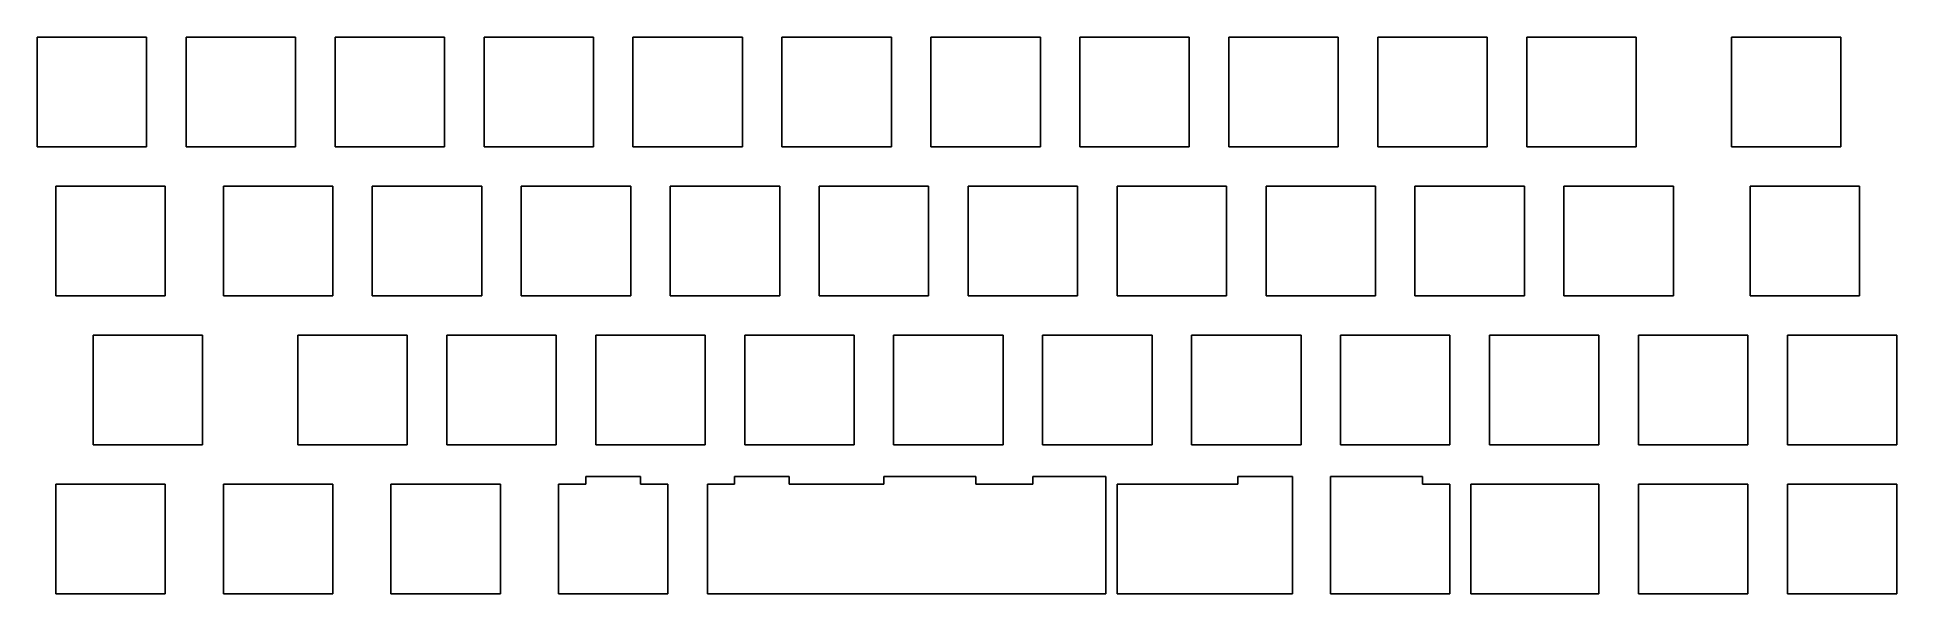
# Model space of a CAD drawing. Header units: millimetres. Extents: x 3 to 240, y -74 to -3.
import ezdxf

# ---------------------------------------------------------------- set-up
doc = ezdxf.new("R2010")
doc.units = ezdxf.units.MM

msp = doc.modelspace()

# ---------------------------------------------------------------- linework, layer by layer
for p, q in [((16.525, -2.525), (2.525, -2.525)), ((2.525, -2.525), (2.525, -16.525)), ((16.525, -16.525), (16.525, -2.525)), ((35.575, -2.525), (21.575, -2.525)), ((21.575, -2.525), (21.575, -16.525)), ((35.575, -16.525), (35.575, -2.525)), ((54.625, -2.525), (40.625, -2.525)), ((40.625, -2.525), (40.625, -16.525)), ((54.625, -16.525), (54.625, -2.525)), ((73.675, -2.525), (59.675, -2.525)), ((59.675, -2.525), (59.675, -16.525)), ((73.675, -16.525), (73.675, -2.525)), ((92.725, -2.525), (78.725, -2.525)), ((78.725, -2.525), (78.725, -16.525)), ((92.725, -16.525), (92.725, -2.525)), ((111.775, -2.525), (97.775, -2.525)), ((97.775, -2.525), (97.775, -16.525)), ((111.775, -16.525), (111.775, -2.525)), ((130.825, -2.525), (116.825, -2.525)), ((116.825, -2.525), (116.825, -16.525)), ((130.825, -16.525), (130.825, -2.525)), ((149.875, -2.525), (135.875, -2.525)), ((135.875, -2.525), (135.875, -16.525)), ((149.875, -16.525), (149.875, -2.525)), ((168.925, -2.525), (154.925, -2.525)), ((154.925, -2.525), (154.925, -16.525)), ((168.925, -16.525), (168.925, -2.525)), ((187.975, -2.525), (173.975, -2.525)), ((173.975, -2.525), (173.975, -16.525)), ((187.975, -16.525), (187.975, -2.525)), ((207.025, -2.525), (193.025, -2.525)), ((193.025, -2.525), (193.025, -16.525)), ((207.025, -16.525), (207.025, -2.525)), ((233.21875, -2.525), (219.21875, -2.525)), ((219.21875, -2.525), (219.21875, -16.525)), ((233.21875, -16.525), (233.21875, -2.525)), ((2.525, -16.525), (16.525, -16.525)), ((21.575, -16.525), (35.575, -16.525)), ((40.625, -16.525), (54.625, -16.525)), ((59.675, -16.525), (73.675, -16.525)), ((78.725, -16.525), (92.725, -16.525)), ((97.775, -16.525), (111.775, -16.525)), ((116.825, -16.525), (130.825, -16.525)), ((135.875, -16.525), (149.875, -16.525)), ((154.925, -16.525), (168.925, -16.525)), ((173.975, -16.525), (187.975, -16.525)), ((193.025, -16.525), (207.025, -16.525)), ((219.21875, -16.525), (233.21875, -16.525)), ((18.90625, -21.575), (4.90625, -21.575)), ((4.90625, -21.575), (4.90625, -35.575)), ((18.90625, -35.575), (18.90625, -21.575)), ((40.3375, -21.575), (26.3375, -21.575)), ((26.3375, -21.575), (26.3375, -35.575)), ((40.3375, -35.575), (40.3375, -21.575)), ((59.3875, -21.575), (45.3875, -21.575)), ((45.3875, -21.575), (45.3875, -35.575)), ((59.3875, -35.575), (59.3875, -21.575)), ((78.4375, -21.575), (64.4375, -21.575)), ((64.4375, -21.575), (64.4375, -35.575)), ((78.4375, -35.575), (78.4375, -21.575)), ((97.4875, -21.575), (83.4875, -21.575)), ((83.4875, -21.575), (83.4875, -35.575)), ((97.4875, -35.575), (97.4875, -21.575)), ((116.5375, -21.575), (102.5375, -21.575)), ((102.5375, -21.575), (102.5375, -35.575)), ((116.5375, -35.575), (116.5375, -21.575)), ((135.5875, -21.575), (121.5875, -21.575)), ((121.5875, -21.575), (121.5875, -35.575)), ((135.5875, -35.575), (135.5875, -21.575)), ((154.6375, -21.575), (140.6375, -21.575)), ((140.6375, -21.575), (140.6375, -35.575)), ((154.6375, -35.575), (154.6375, -21.575)), ((173.6875, -21.575), (159.6875, -21.575)), ((159.6875, -21.575), (159.6875, -35.575)), ((173.6875, -35.575), (173.6875, -21.575)), ((192.7375, -21.575), (178.7375, -21.575)), ((178.7375, -21.575), (178.7375, -35.575)), ((192.7375, -35.575), (192.7375, -21.575)), ((211.7875, -21.575), (197.7875, -21.575)), ((197.7875, -21.575), (197.7875, -35.575)), ((211.7875, -35.575), (211.7875, -21.575)), ((235.6, -21.575), (221.6, -21.575)), ((221.6, -21.575), (221.6, -35.575)), ((235.6, -35.575), (235.6, -21.575)), ((4.90625, -35.575), (18.90625, -35.575)), ((26.3375, -35.575), (40.3375, -35.575)), ((45.3875, -35.575), (59.3875, -35.575)), ((64.4375, -35.575), (78.4375, -35.575)), ((83.4875, -35.575), (97.4875, -35.575)), ((102.5375, -35.575), (116.5375, -35.575)), ((121.5875, -35.575), (135.5875, -35.575)), ((140.6375, -35.575), (154.6375, -35.575)), ((159.6875, -35.575), (173.6875, -35.575)), ((178.7375, -35.575), (192.7375, -35.575)), ((197.7875, -35.575), (211.7875, -35.575)), ((221.6, -35.575), (235.6, -35.575)), ((23.66875, -40.625), (9.66875, -40.625)), ((9.66875, -40.625), (9.66875, -54.625)), ((23.66875, -54.625), (23.66875, -40.625)), ((49.8625, -40.625), (35.8625, -40.625)), ((35.8625, -40.625), (35.8625, -54.625)), ((49.8625, -54.625), (49.8625, -40.625)), ((68.9125, -40.625), (54.9125, -40.625)), ((54.9125, -40.625), (54.9125, -54.625)), ((68.9125, -54.625), (68.9125, -40.625)), ((87.9625, -40.625), (73.9625, -40.625)), ((73.9625, -40.625), (73.9625, -54.625)), ((87.9625, -54.625), (87.9625, -40.625)), ((107.0125, -40.625), (93.0125, -40.625)), ((93.0125, -40.625), (93.0125, -54.625)), ((107.0125, -54.625), (107.0125, -40.625)), ((126.0625, -40.625), (112.0625, -40.625)), ((112.0625, -40.625), (112.0625, -54.625)), ((126.0625, -54.625), (126.0625, -40.625)), ((145.1125, -40.625), (131.1125, -40.625)), ((131.1125, -40.625), (131.1125, -54.625)), ((145.1125, -54.625), (145.1125, -40.625)), ((164.1625, -40.625), (150.1625, -40.625)), ((150.1625, -40.625), (150.1625, -54.625)), ((164.1625, -54.625), (164.1625, -40.625)), ((183.2125, -40.625), (169.2125, -40.625)), ((169.2125, -40.625), (169.2125, -54.625)), ((183.2125, -54.625), (183.2125, -40.625)), ((202.2625, -40.625), (188.2625, -40.625)), ((188.2625, -40.625), (188.2625, -54.625)), ((202.2625, -54.625), (202.2625, -40.625)), ((221.3125, -40.625), (207.3125, -40.625)), ((207.3125, -40.625), (207.3125, -54.625)), ((221.3125, -54.625), (221.3125, -40.625)), ((240.3625, -40.625), (226.3625, -40.625)), ((226.3625, -40.625), (226.3625, -54.625)), ((240.3625, -54.625), (240.3625, -40.625)), ((9.66875, -54.625), (23.66875, -54.625)), ((35.8625, -54.625), (49.8625, -54.625)), ((54.9125, -54.625), (68.9125, -54.625)), ((73.9625, -54.625), (87.9625, -54.625)), ((93.0125, -54.625), (107.0125, -54.625)), ((112.0625, -54.625), (126.0625, -54.625)), ((131.1125, -54.625), (145.1125, -54.625)), ((150.1625, -54.625), (164.1625, -54.625)), ((169.2125, -54.625), (183.2125, -54.625)), ((188.2625, -54.625), (202.2625, -54.625)), ((207.3125, -54.625), (221.3125, -54.625)), ((226.3625, -54.625), (240.3625, -54.625)), ((72.70625, -58.675), (72.7, -58.675)), ((72.7, -58.675), (72.7, -59.675)), ((79.7, -58.675), (72.70625, -58.675)), ((79.70625, -58.675), (79.7, -58.675)), ((79.70625, -59.675), (79.70625, -58.675)), ((98.71825, -58.675), (91.71825, -58.675)), ((91.71825, -58.675), (91.71825, -59.675)), ((98.71825, -59.675), (98.71825, -58.675)), ((115.59425, -58.675), (110.8, -58.675)), ((110.8, -58.675), (110.8, -59.675)), ((117.8, -58.675), (115.59425, -58.675)), ((122.59425, -58.675), (117.8, -58.675)), ((122.59425, -59.675), (122.59425, -58.675)), ((132.1995, -58.675), (129.85, -58.675)), ((129.85, -58.675), (129.85, -59.675)), ((136.85, -58.675), (132.1995, -58.675)), ((139.1995, -58.675), (136.85, -58.675)), ((139.1995, -73.675), (139.1995, -58.675)), ((163.0755, -58.675), (156.0755, -58.675)), ((156.0755, -58.675), (156.0755, -59.675)), ((163.0755, -73.675), (163.0755, -58.675)), ((172.70625, -58.675), (167.95, -58.675)), ((167.95, -58.675), (167.95, -73.675)), ((174.95, -58.675), (172.70625, -58.675)), ((179.70625, -58.675), (174.95, -58.675)), ((179.70625, -59.675), (179.70625, -58.675)), ((18.90625, -59.675), (4.90625, -59.675)), ((4.90625, -59.675), (4.90625, -73.675)), ((18.90625, -73.675), (18.90625, -59.675)), ((40.3375, -59.675), (26.3375, -59.675)), ((26.3375, -59.675), (26.3375, -73.675)), ((40.3375, -73.675), (40.3375, -59.675)), ((61.76875, -59.675), (47.76875, -59.675)), ((47.76875, -59.675), (47.76875, -73.675)), ((61.76875, -73.675), (61.76875, -59.675)), ((72.7, -59.675), (69.2, -59.675)), ((69.2, -59.675), (69.2, -73.675)), ((83.2, -59.675), (79.70625, -59.675)), ((83.2, -73.675), (83.2, -59.675)), ((91.71825, -59.675), (88.25, -59.675)), ((88.25, -59.675), (88.25, -73.675)), ((100.15625, -59.675), (98.71825, -59.675)), ((102.25, -59.675), (100.15625, -59.675)), ((110.8, -59.675), (102.25, -59.675)), ((129.85, -59.675), (122.59425, -59.675)), ((145.4, -59.675), (140.6375, -59.675)), ((140.6375, -59.675), (140.6375, -73.675)), ((154.6375, -59.675), (145.4, -59.675)), ((156.0755, -59.675), (154.6375, -59.675)), ((183.2125, -59.675), (179.70625, -59.675)), ((183.2125, -73.675), (183.2125, -59.675)), ((188.2625, -59.675), (185.88125, -59.675)), ((185.88125, -59.675), (185.88125, -73.675)), ((199.88125, -59.675), (188.2625, -59.675)), ((202.2625, -59.675), (199.88125, -59.675)), ((202.2625, -73.675), (202.2625, -59.675)), ((221.3125, -59.675), (207.3125, -59.675)), ((207.3125, -59.675), (207.3125, -73.675)), ((221.3125, -73.675), (221.3125, -59.675)), ((240.3625, -59.675), (226.3625, -59.675)), ((226.3625, -59.675), (226.3625, -73.675)), ((240.3625, -73.675), (240.3625, -59.675)), ((4.90625, -73.675), (18.90625, -73.675)), ((26.3375, -73.675), (40.3375, -73.675)), ((47.76875, -73.675), (61.76875, -73.675)), ((69.2, -73.675), (72.7, -73.675)), ((72.7, -73.675), (72.70625, -73.675)), ((72.70625, -73.675), (79.7, -73.675)), ((79.7, -73.675), (79.70625, -73.675)), ((79.70625, -73.675), (83.2, -73.675)), ((88.25, -73.675), (91.71825, -73.675)), ((91.71825, -73.675), (98.71825, -73.675)), ((98.71825, -73.675), (100.15625, -73.675)), ((100.15625, -73.675), (102.25, -73.675)), ((102.25, -73.675), (110.8, -73.675)), ((110.8, -73.675), (114.15625, -73.675)), ((114.15625, -73.675), (115.59425, -73.675)), ((115.59425, -73.675), (117.8, -73.675)), ((117.8, -73.675), (119.20625, -73.675)), ((119.20625, -73.675), (122.59425, -73.675)), ((122.59425, -73.675), (129.85, -73.675)), ((129.85, -73.675), (132.1995, -73.675)), ((132.1995, -73.675), (133.20625, -73.675)), ((133.20625, -73.675), (136.85, -73.675)), ((136.85, -73.675), (139.1995, -73.675)), ((140.6375, -73.675), (145.4, -73.675)), ((145.4, -73.675), (154.6375, -73.675)), ((154.6375, -73.675), (156.0755, -73.675)), ((156.0755, -73.675), (159.4, -73.675)), ((159.4, -73.675), (163.0755, -73.675)), ((167.95, -73.675), (169.2125, -73.675)), ((169.2125, -73.675), (172.70625, -73.675)), ((172.70625, -73.675), (174.95, -73.675)), ((174.95, -73.675), (179.70625, -73.675)), ((179.70625, -73.675), (183.2125, -73.675)), ((185.88125, -73.675), (188.2625, -73.675)), ((188.2625, -73.675), (199.88125, -73.675)), ((199.88125, -73.675), (202.2625, -73.675)), ((207.3125, -73.675), (221.3125, -73.675)), ((226.3625, -73.675), (240.3625, -73.675))]:
    msp.add_line(p, q)

doc.saveas('drawing.dxf')
